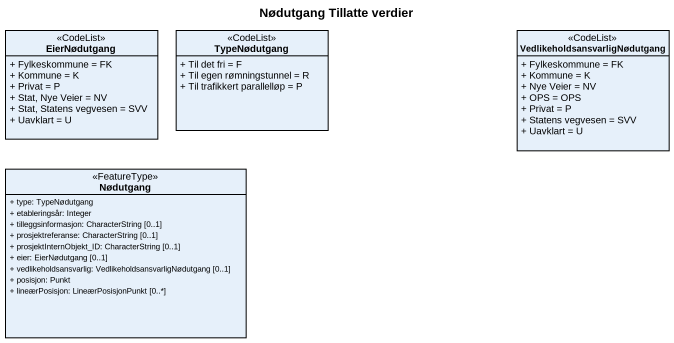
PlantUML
@startuml
title Nødutgang Tillatte verdier
hide circle
hide empty members
skinparam classAttributeIconSize 0
class EierNødutgang <<CodeList>> {
  + Fylkeskommune = FK
  + Kommune = K
  + Privat = P
  + Stat, Nye Veier = NV
  + Stat, Statens vegvesen = SVV
  + Uavklart = U
}
class TypeNødutgang <<CodeList>> {
  + Til det fri = F
  + Til egen rømningstunnel = R
  + Til trafikkert parallelløp = P
}
class "VedlikeholdsansvarligNødutgang" as VedlikeholdsansvarligNødutga <<CodeList>> {
  + Fylkeskommune = FK
  + Kommune = K
  + Nye Veier = NV
  + OPS = OPS
  + Privat = P
  + Statens vegvesen = SVV
  + Uavklart = U
}
class Nødutgang <<FeatureType>> {
  + type: TypeNødutgang
  + etableringsår: Integer
  + tilleggsinformasjon: CharacterString [0..1]
  + prosjektreferanse: CharacterString [0..1]
  + prosjektInternObjekt_ID: CharacterString [0..1]
  + eier: EierNødutgang [0..1]
  + vedlikeholdsansvarlig: VedlikeholdsansvarligNødutgang [0..1]
  + posisjon: Punkt
  + lineærPosisjon: LineærPosisjonPunkt [0..*]
}
@enduml
